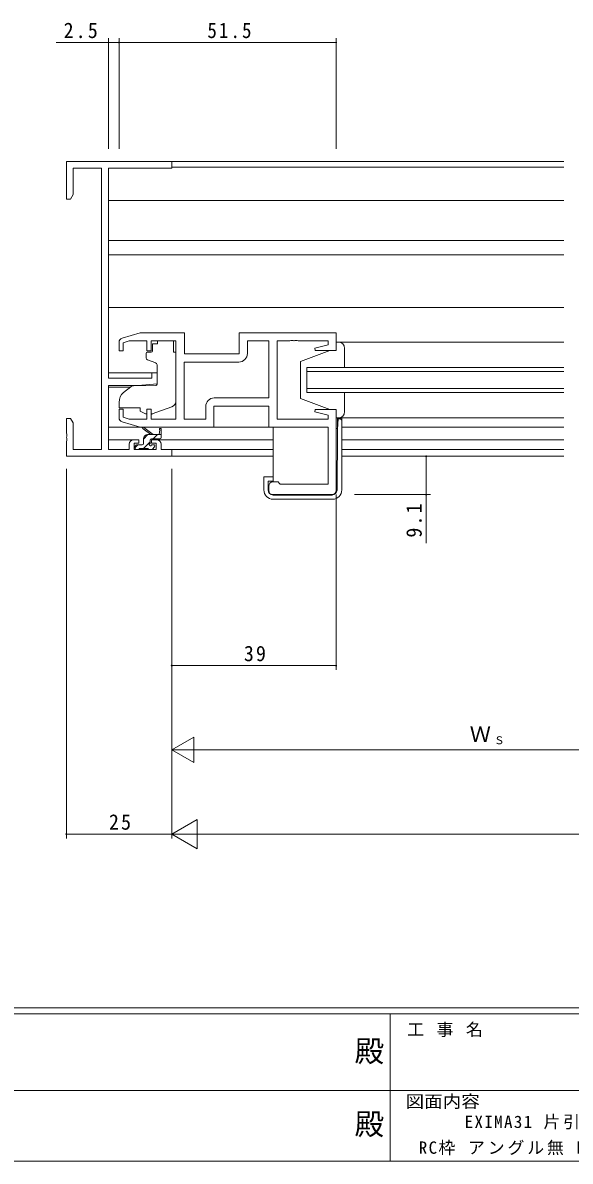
# Model space of a CAD drawing. Units: millimetres on the paper. Extents: x -420 to 373, y -297 to 267.
# Drawn here: x -119.9 to 10, y -297 to -26.8 of the extents above; entities that cross this region are included whole.
import ezdxf
from ezdxf.enums import TextEntityAlignment as Align

# ---------------------------------------------------------------- set-up
doc = ezdxf.new("R2010")
doc.units = ezdxf.units.MM
for name, color, linetype, lineweight in [('0-1_YKK_ZWAK', 7, 'Continuous', 9), ('0-3_YKK_12', 2, 'Continuous', 9), ('0-4_YKK_D', 6, 'Continuous', 9), ('0-6_YKK_13', 4, 'Continuous', 9), ('0-7_YKK_11', 7, 'Continuous', 9)]:
    doc.layers.add(name, color=color, linetype=linetype, lineweight=lineweight)
doc.layers.add('0-2_USER1', color=3, linetype='Continuous')
doc.styles.add('ＭＳ ゴシック', font='')
doc.styles.get('ＭＳ ゴシック').set_extended_font_data('MS Gothic')

msp = doc.modelspace()

# ---------------------------------------------------------------- linework, layer by layer
at = {"layer": '0-1_YKK_ZWAK'}
for p, q in [((352.3, -260.6), (-417.7, -260.6)), ((314.5, -262), (-417.7, -262)), ((-32.7, -262), (-32.7, -297)), ((-160.1, -280.199), (-31.3, -280.199)), ((-31.3, -280.199), (97.5, -280.199)), ((-417.7, -297), (314.5, -297))]:
    msp.add_line(p, q, dxfattribs=at)
at = {"layer": '0-3_YKK_12'}
for p, q in [((8.465, -59.677), (-84.835, -59.677)), ((8.465, -61.077), (-84.535, -61.077)), ((8.465, -68.977), (-99.535, -68.977)), ((8.465, -78.477), (-99.535, -78.477)), ((8.465, -81.877), (-99.535, -81.877)), ((8.465, -94.377), (-99.535, -94.377)), ((8.465, -102.577), (-45.535, -102.577)), ((-88.035, -109.877), (-99.535, -109.877)), ((-52.535, -108.577), (-52.535, -114.577)), ((8.465, -108.577), (-52.535, -108.577)), ((-52.535, -109.577), (8.465, -109.577)), ((-94.412, -113.277), (-99.535, -113.277)), ((8.465, -113.577), (-52.535, -113.577)), ((-52.535, -114.577), (8.465, -114.577)), ((8.465, -120.577), (-45.535, -120.577)), ((-91.962, -122.777), (-99.535, -122.777)), ((-61.035, -122.777), (-75.035, -122.777)), ((8.465, -122.777), (-44.2, -122.777)), ((-93.635, -125.777), (-99.535, -125.777)), ((-88.035, -125.777), (-60.5, -125.777)), ((-44.2, -125.777), (8.465, -125.777)), ((-60.5, -128.047), (-84.835, -128.047)), ((-84.835, -129.677), (-60.5, -129.677)), ((8.465, -128.047), (-44.2, -128.047)), ((-44.2, -129.677), (8.465, -129.677))]:
    msp.add_line(p, q, dxfattribs=at)
at = {"layer": '0-4_YKK_D'}
for p, q in [((-99.535, -56.677), (-99.535, -30.474)), ((-97.035, -56.677), (-97.035, -30.474)), ((-97.035, -56.677), (-97.035, -30.474)), ((-97.035, -31.474), (-45.535, -31.474)), ((-45.535, -56.677), (-45.535, -30.474)), ((-41.2, -129.677), (-23.2, -129.677)), ((-109.535, -132.677), (-109.535, -220.374)), ((-84.535, -132.677), (-84.535, -200.374)), ((-84.535, -132.677), (-84.535, -220.374)), ((-84.535, -132.677), (-84.535, -220.374)), ((-84.535, -132.677), (-84.535, -180.374)), ((-45.535, -138.777), (-45.535, -180.374)), ((-41.2, -138.777), (-23.2, -138.777)), ((-84.535, -179.374), (-45.535, -179.374)), ((-84.535, -199.374), (-79.339, -196.374)), ((-79.339, -202.374), (-79.339, -196.374)), ((-84.535, -199.374), (-79.339, -202.374)), ((-84.535, -199.374), (-74.143, -199.374)), ((-78.535, -199.374), (59.465, -199.374)), ((-84.535, -219.374), (-78.473, -215.874)), ((-78.473, -222.874), (-78.473, -215.874)), ((-84.535, -219.374), (-109.535, -219.374)), ((-84.535, -219.374), (-78.473, -222.874)), ((-84.535, -219.374), (-72.411, -219.374)), ((248.465, -219.374), (-77.535, -219.374))]:
    msp.add_line(p, q, dxfattribs=at)
for points in [[(-97.035, -31.474), (-99.535, -31.474), (-111.934, -31.474)], [(-24.2, -129.677), (-24.2, -138.777), (-24.2, -150.298)]]:
    msp.add_lwpolyline(points, dxfattribs=at)
for centre, start, end in [((-99.535, -31.474), 0, 180), ((-99.535, -31.474), 180, 0), ((-97.035, -31.474), 0, 180), ((-97.035, -31.474), 0, 180), ((-97.035, -31.474), 180, 0), ((-97.035, -31.474), 180, 0), ((-45.535, -31.474), 0, 180), ((-45.535, -31.474), 180, 0), ((-24.2, -129.677), 90, 270), ((-24.2, -129.677), 270, 90), ((-24.2, -138.777), 90, 270), ((-24.2, -138.777), 270, 90), ((-84.535, -179.374), 0, 180), ((-84.535, -179.374), 180, 0), ((-45.535, -179.374), 0, 180), ((-45.535, -179.374), 180, 0), ((-109.535, -219.374), 0, 180), ((-109.535, -219.374), 180, 0)]:
    msp.add_arc(centre, 0.106, start, end, dxfattribs=at)
at = {"layer": '0-6_YKK_13'}
for p, q in [((-87.935, -102.307), (-87.935, -102.977)), ((-87.935, -102.307), (-84.135, -102.307)), ((-84.135, -102.307), (-84.135, -102.977)), ((-45.535, -102.577), (-45.535, -104.577)), ((-45.035, -102.577), (-45.535, -102.577)), ((-90.635, -105.277), (-90.635, -106.326)), ((-89.405, -104.977), (-90.335, -104.977)), ((-89.105, -103.977), (-89.105, -102.977)), ((-87.935, -102.977), (-89.105, -102.977)), ((-89.105, -103.977), (-89.105, -104.677)), ((-84.135, -103.977), (-84.135, -102.977)), ((-84.135, -104.977), (-84.135, -103.977)), ((-84.135, -104.977), (-83.535, -104.977)), ((-83.535, -116.532), (-83.535, -104.977)), ((-47.035, -104.577), (-54.035, -107.177)), ((-45.535, -104.577), (-47.035, -104.577)), ((-43.535, -108.577), (-43.535, -104.077)), ((-90.306, -106.796), (-88.306, -107.524)), ((-88.035, -107.973), (-88.035, -112.579)), ((-54.035, -107.177), (-54.035, -115.977)), ((-94.272, -113.159), (-95.964, -114.579)), ((-88.252, -112.878), (-93.638, -112.925)), ((-47.035, -118.577), (-54.035, -115.977)), ((-43.535, -119.077), (-43.535, -114.577)), ((-97.035, -116.877), (-97.035, -118.177)), ((-97.035, -118.177), (-92.035, -118.177)), ((-92.035, -118.177), (-92.035, -118.477)), ((-92.035, -118.477), (-92.035, -118.974)), ((-89.164, -119.617), (-84.526, -117.943)), ((-47.035, -118.577), (-45.535, -118.577)), ((-45.535, -118.577), (-45.535, -120.577)), ((-90.729, -119.583), (-92.035, -118.974)), ((-45.535, -120.577), (-45.035, -120.577)), ((-45.2, -123.077), (-45.2, -120.577)), ((-45.09, -120.777), (-45.09, -120.577)), ((-45.067, -120.777), (-45.09, -120.777)), ((-44.7, -120.777), (-45.067, -120.777)), ((-44.2, -121.277), (-44.2, -120.577)), ((-44.2, -121.777), (-44.2, -121.277)), ((-89.535, -124.547), (-91.355, -123.146)), ((-88.935, -124.547), (-91.153, -122.864)), ((-87.335, -123.42), (-87.534, -124.547)), ((-87.035, -125.247), (-87.035, -123.247)), ((-60.5, -135.577), (-60.5, -122.777)), ((-49.164, -122.777), (-60.5, -122.777)), ((-48.664, -122.777), (-49.164, -122.777)), ((-45.535, -123.077), (-45.191, -123.077)), ((-45.207, -123.558), (-45.205, -123.348)), ((-45.205, -123.348), (-45.191, -123.077)), ((-44.2, -137.677), (-44.2, -121.777)), ((-92.576, -126.947), (-93.235, -127.606)), ((-91.535, -126.947), (-92.935, -126.947)), ((-90.176, -124.547), (-91.235, -125.606)), ((-91.235, -126.647), (-91.235, -125.547)), ((-89.635, -126.251), (-91.231, -127.847)), ((-90.235, -124.547), (-87.035, -124.547)), ((-89.635, -126.486), (-89.635, -125.847)), ((-89.335, -125.547), (-87.335, -125.547)), ((-88.835, -126.947), (-89.174, -126.947)), ((-87.931, -124.547), (-88.931, -125.547)), ((-93.235, -127.247), (-93.235, -127.747)), ((-92.935, -128.047), (-92.435, -128.047)), ((-92.235, -127.847), (-90.135, -127.847)), ((-89.935, -128.047), (-89.335, -128.047)), ((-89.123, -127.959), (-88.623, -127.459)), ((-62.2, -134.577), (-60.5, -134.577)), ((-60.5, -135.577), (-61.7, -135.577)), ((-61.7, -135.577), (-61.7, -137.677)), ((-60.5, -138.877), (-46.53, -138.877)), ((-60.5, -139.877), (-46.4, -139.877))]:
    msp.add_line(p, q, dxfattribs=at)
for points in [[(-45.067, -120.777), (-45.079, -121.069), (-45.114, -121.777)], [(-45.33, -137.687), (-45.207, -123.558), (-45.114, -121.777)], [(-62.2, -134.577), (-62.7, -134.577), (-62.7, -137.677)]]:
    msp.add_lwpolyline(points, dxfattribs=at)
for centre, radius, start, end in [((-45.035, -104.077), 1.5, 0, 90), ((-90.335, -105.277), 0.3, 90, 180), ((-89.405, -104.677), 0.3, 270, 0), ((-90.135, -106.326), 0.5, 180, 250), ((-88.535, -107.973), 0.5, 0, 70), ((-93.63, -113.925), 1, 90.5, 130), ((-88.335, -112.579), 0.3, 270.5, 0), ((-94.035, -116.877), 3, 130, 180), ((-85.035, -116.532), 1.5, 289.85326, 0), ((-90.306, -118.677), 1, 245, 262.59306), ((-89.503, -118.677), 1, 273.88683, 289.85326), ((-45.035, -119.077), 1.5, 270, 0), ((-44.7, -121.277), 0.5, 0, 90), ((-91.335, -122.947), 0.2, 24.41711, 264.41711), ((-87.235, -123.247), 0.2, 0, 239.99998), ((-92.935, -127.247), 0.3, 90, 180), ((-91.535, -126.647), 0.3, 270, 0), ((-90.235, -125.547), 1, 90, 180), ((-89.635, -126.947), 0.25, 123.05573, 326.94426), ((-89.935, -126.486), 0.3, 303.05573, 0), ((-89.335, -125.847), 0.3, 90, 180), ((-89.174, -127.247), 0.3, 90, 146.94426), ((-88.835, -127.247), 0.3, 314.99998, 90), ((-87.335, -125.247), 0.3, 270, 0), ((-92.935, -127.747), 0.3, 180, 270), ((-92.435, -127.847), 0.2, 270, 0), ((-89.935, -127.847), 0.2, 180, 270), ((-89.335, -127.747), 0.3, 270, 314.99998), ((-60.5, -137.677), 2.2, 180, 270), ((-60.5, -137.677), 1.2, 180, 270), ((-46.53, -137.677), 1.2, 270, 359.5), ((-46.4, -137.677), 2.2, 270, 0)]:
    msp.add_arc(centre, radius, start, end, dxfattribs=at)
at = {"layer": '0-7_YKK_11'}
for p, q in [((-81.605, -120.847), (-81.605, -107.307)), ((-61.535, -137.777), (-61.535, -136.777)), ((-46.535, -138.777), (-60.535, -138.777))]:
    msp.add_line(p, q, dxfattribs=at)
for points in [[(-101.165, -128.047), (-101.165, -61.307), (-107.905, -61.307), (-107.905, -67.585), (-108.535, -68.677), (-109.535, -68.677), (-109.535, -59.677), (-84.535, -59.677), (-84.535, -61.307), (-99.535, -61.307), (-99.535, -111.177), (-89.235, -111.177), (-89.235, -109.877), (-88.035, -109.877), (-88.035, -112.483), (-92.535, -112.877), (-99.535, -112.877), (-99.535, -128.047), (-94.635, -128.047), (-94.635, -126.777)], [(-97.035, -120.533), (-97.035, -118.477), (-96.035, -118.477), (-96.035, -120.428), (-94.641, -120.847), (-90.435, -120.847), (-90.435, -118.477), (-89.435, -118.477), (-89.435, -120.847), (-83.535, -120.847), (-83.535, -102.307), (-89.435, -102.307), (-89.435, -104.677), (-90.435, -104.677), (-90.435, -102.307), (-94.641, -102.307), (-96.035, -102.725), (-96.035, -104.677), (-97.035, -104.677), (-97.035, -102.621)], [(-96.323, -101.663), (-92.035, -100.377), (-81.535, -100.377), (-81.535, -105.377), (-68.535, -105.377), (-68.535, -100.377)], [(-66.605, -105.307), (-66.605, -102.307), (-61.535, -102.307), (-61.535, -115.847), (-74.465, -115.847)], [(-68.535, -100.377), (-45.535, -100.377), (-45.535, -104.577), (-50.496, -104.577), (-50.565, -104.054), (-47.465, -103.224), (-47.465, -102.307), (-54.577, -102.307), (-54.76, -102.187), (-55.31, -102.187), (-55.494, -102.307), (-55.577, -102.307), (-55.76, -102.187), (-56.31, -102.187), (-56.494, -102.307), (-59.535, -102.307), (-59.535, -120.847), (-47.465, -120.847), (-47.465, -119.929), (-50.565, -119.099), (-50.496, -118.577), (-45.535, -118.577), (-45.535, -137.777)], [(-81.605, -120.847), (-81.605, -107.307), (-68.605, -107.307)], [(-60.535, -135.777), (-59.335, -135.777), (-59.035, -136.077), (-58.835, -136.277), (-47.465, -136.277), (-47.465, -122.777), (-61.535, -122.777), (-61.535, -117.777), (-74.535, -117.777), (-74.535, -122.777), (-92.035, -122.777), (-96.323, -121.49)], [(-76.465, -117.847), (-76.465, -120.847), (-81.605, -120.847)], [(-87.035, -126.777), (-87.035, -128.047), (-84.535, -128.047), (-84.535, -129.677), (-109.535, -129.677), (-109.535, -126.135), (-109.415, -125.952), (-109.415, -125.402), (-109.535, -125.218), (-109.535, -125.135), (-109.415, -124.951), (-109.415, -124.402), (-109.535, -124.218), (-109.535, -120.677), (-108.535, -120.677), (-107.905, -121.768), (-107.905, -128.047), (-101.165, -128.047)], [(-93.635, -125.777), (-92.335, -125.777), (-92.335, -126.577), (-93.435, -126.577), (-93.435, -128.047), (-88.235, -128.047), (-88.235, -126.577), (-89.335, -126.577), (-89.335, -125.777), (-88.035, -125.777)]]:
    msp.add_lwpolyline(points, dxfattribs=at)
for centre, radius, start, end in [((-96.035, -102.621), 1, 106.69925, 180.00003), ((-68.605, -105.307), 2, 270, 359.99998), ((-74.465, -117.847), 2, 90, 179.99998), ((-96.035, -120.533), 1, 179.99995, 253.30074), ((-93.635, -126.777), 1, 90, 179.99998), ((-88.035, -126.777), 1, 0, 89.99998), ((-60.535, -136.777), 1, 90, 179.99998), ((-60.535, -137.777), 1, 180, 269.99998), ((-46.535, -137.777), 1, 270, 359.99998)]:
    msp.add_arc(centre, radius, start, end, dxfattribs=at)

# ---------------------------------------------------------------- texts
at = {"layer": '0-1_YKK_ZWAK', "color": 2, "style": 'ＭＳ ゴシック'}
for p in [(-41.182, -274.956), (-41.182, -292.278)]:
    msp.add_text('殿', height=5.132, dxfattribs=at).set_placement(p, align=Align.BOTTOM_LEFT)
at = {"layer": '0-1_YKK_ZWAK', "style": 'ＭＳ ゴシック', "width": 1.1}
msp.add_text('図面内容', height=2.933, dxfattribs=at).set_placement((-29.083, -285.148), align=Align.BOTTOM_LEFT)
at = {"layer": '0-1_YKK_ZWAK', "insert": (-28.688, -267.533), "char_height": 2.933, "attachment_point": 7, "style": 'ＭＳ ゴシック'}
msp.add_mtext('\\T1.16;工\\~事\\~名', dxfattribs=at)
at = {"layer": '0-2_USER1', "color": 7, "char_height": 2.933, "attachment_point": 7, "style": 'ＭＳ ゴシック'}
for s, insert in [('\\T1.17;EXIMA31\\~片引き窓【内動タイプ】T-1仕様\\~', (-15.065, -289.449)), ('\\T1.17;RC枠\\~アングル無\\~Dタイプ／14（FIX部18）mm溝幅\\~', (-25.955, -295.625))]:
    msp.add_mtext(s, dxfattribs=dict(at, insert=insert))
at = {"layer": '0-4_YKK_D', "color": 3, "style": 'ＭＳ ゴシック'}
msp.add_text('Ｗ', height=3.666, dxfattribs=at).set_placement((-13.855, -198.574), align=Align.BOTTOM_LEFT)
at = {"layer": '0-4_YKK_D', "color": 4, "style": 'ＭＳ ゴシック'}
msp.add_text('Ｓ', height=1.833, dxfattribs=at).set_placement((-8.095, -198.574), align=Align.BOTTOM_LEFT)
at = {"layer": '0-4_YKK_D', "color": 3, "char_height": 3.666, "attachment_point": 7, "style": 'ＭＳ ゴシック'}
for s, insert in [('\\T1.21;\\W0.95;2.5', (-110.185, -30.474)), ('\\T1.22;\\W0.9;51.5', (-76.085, -30.474)), ('\\T1.21;\\W0.95;39', (-67.435, -178.374)), ('\\T1.21;\\W0.95;25', (-99.435, -218.374))]:
    msp.add_mtext(s, dxfattribs=dict(at, insert=insert))
at = {"layer": '0-4_YKK_D', "color": 3, "insert": (-25.2, -148.987), "char_height": 3.666, "attachment_point": 7, "rotation": 90, "style": 'ＭＳ ゴシック'}
msp.add_mtext('\\T1.21;\\W0.95;9.1', dxfattribs=at)

doc.saveas('drawing.dxf')
